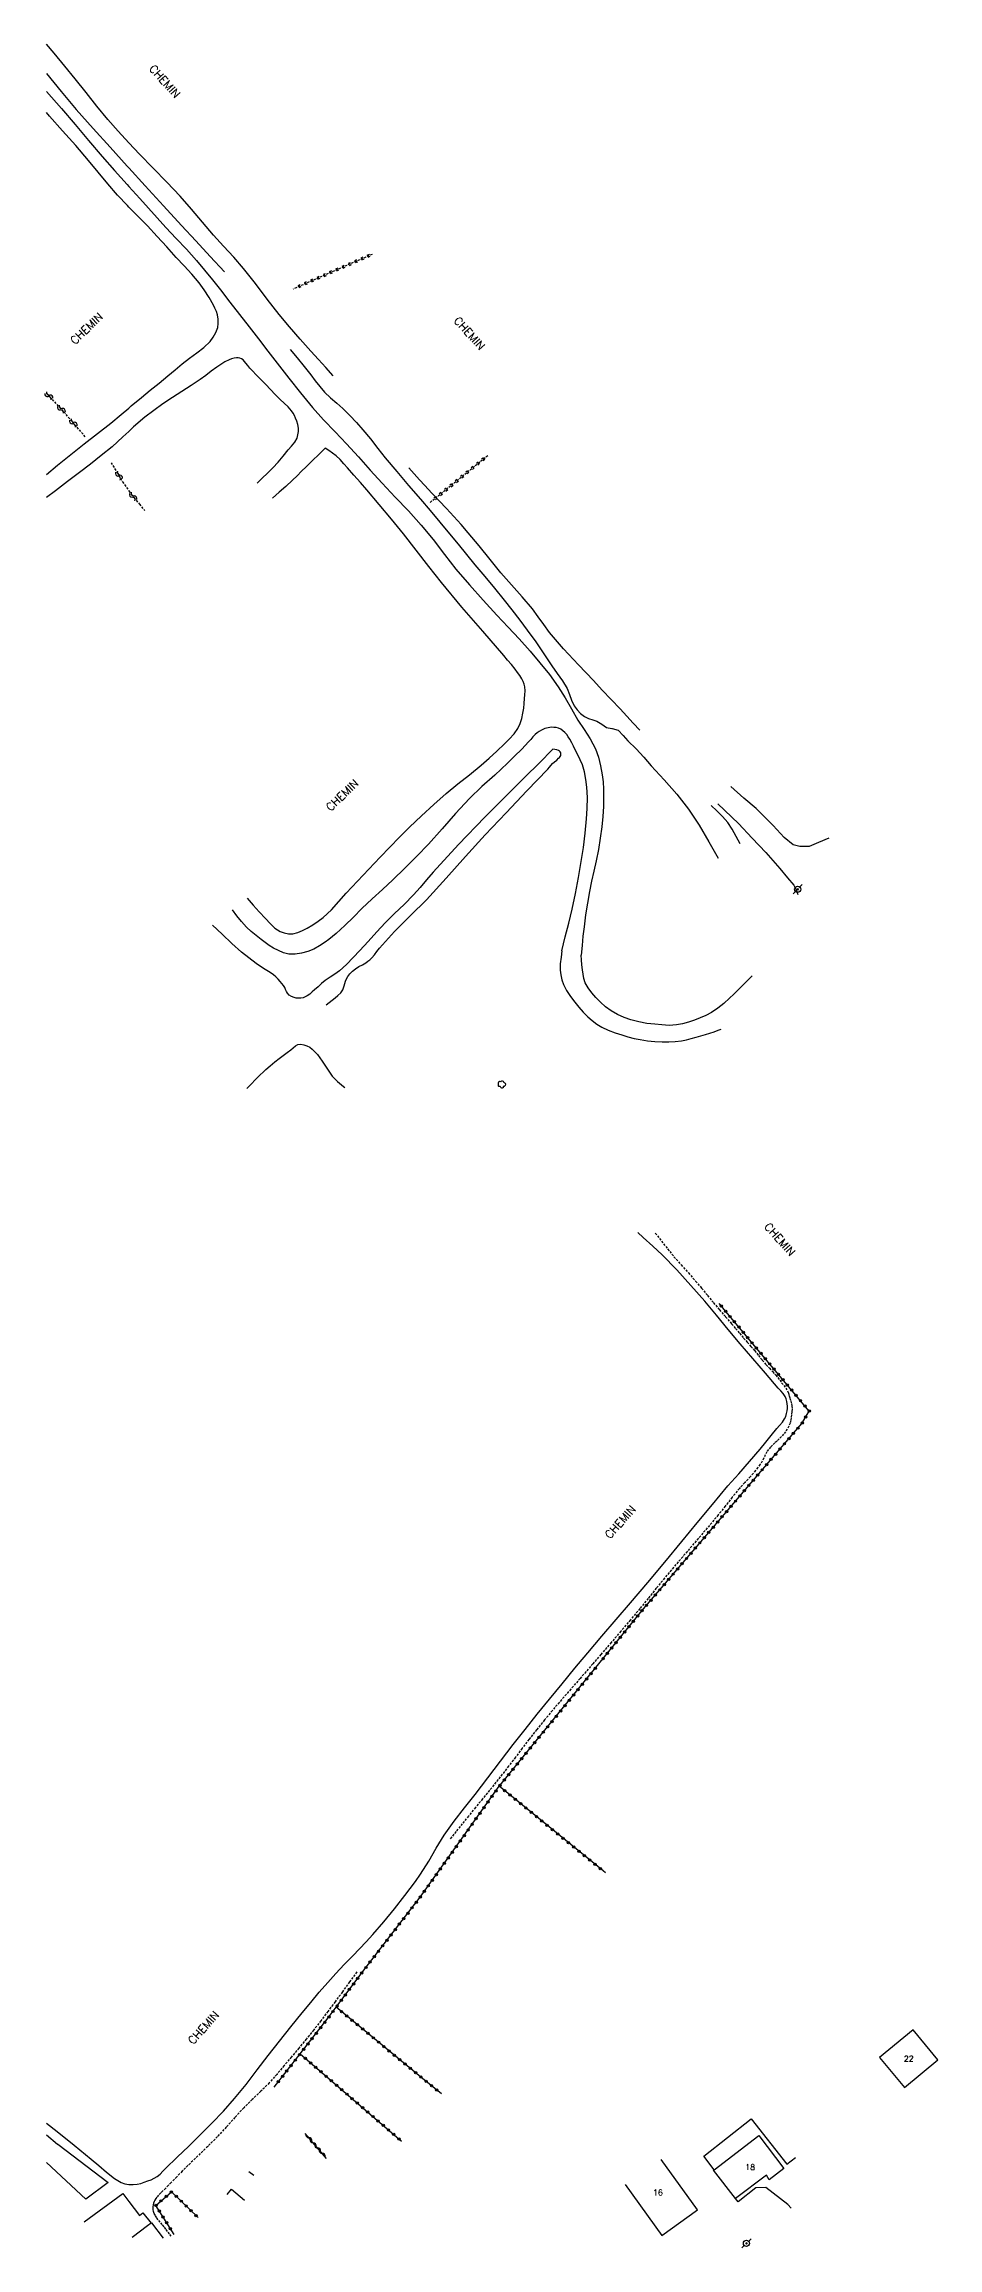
# Model space of a CAD drawing. Header units: millimetres. Extents: x 122999 to 123962, y 124009 to 125000.
# Drawn here: x 122999.4 to 123195.1, y 124047.3 to 124529.3 of the extents above; entities that cross this region are included whole.
import ezdxf
from ezdxf.enums import TextEntityAlignment as Align

# ---------------------------------------------------------------- set-up
doc = ezdxf.new("R2010")
doc.units = ezdxf.units.MM
doc.linetypes.add('DASHED', pattern=[0.75, 0.5, -0.25])
doc.layers.get('0').update_dxf_attribs({"linetype": 'CONTINUOUS'})
for name, color, linetype in [('W0017', 7, 'CONTINUOUS'), ('W0070', 7, 'DASHED'), ('W0071', 7, 'CONTINUOUS'), ('W0101', 7, 'CONTINUOUS'), ('W0104', 1, 'CONTINUOUS'), ('W0220', 5, 'DASHED'), ('W0300', 7, 'CONTINUOUS'), ('W0310', 3, 'CONTINUOUS'), ('W0323', 7, 'CONTINUOUS'), ('W0330', 7, 'CONTINUOUS'), ('W0473', 7, 'CONTINUOUS'), ('W0501', 5, 'DASHED'), ('W0510', 5, 'CONTINUOUS'), ('W0989', 7, 'CONTINUOUS'), ('W0991', 7, 'CONTINUOUS')]:
    doc.layers.add(name, color=color, linetype=linetype)
doc.styles.get("Standard").update_dxf_attribs({"font": 'romans.shx', "width": 0.85})

# ---------------------------------------------------------------- blocks, each defined once
blk = doc.blocks.new('T473')
for p, q in [((-0.166667, 0.166667), (0.166667, -0.166667)), ((-0.166667, -0.166667), (0.166667, 0.166667)), ((0.500001, 0.500001), (1.000002, 1.000002)), ((-1.000002, -1.000002), (-0.500001, -0.500001))]:
    blk.add_line(p, q)
blk.add_ellipse((0, 0), major_axis=(0.471405, 0.471405), ratio=1, start_param=5.4977871438, end_param=11.780972451)
blk = doc.blocks.new('T300')
for p, q in [((-0.8, 0.51), (-0.86, 0.34)), ((-0.86, 0.34), (-0.86, 0.17)), ((-0.86, 0.17), (-0.74, 0.06)), ((-0.69, 0.63), (-0.8, 0.51)), ((-0.8, -0.06), (-0.74, 0.06)), ((-0.74, 0.06), (-0.69, 0.11)), ((-0.57, 0.69), (-0.69, 0.63)), ((-0.46, 0.69), (-0.57, 0.69)), ((-0.29, 0.63), (-0.46, 0.69)), ((-0.29, 0.63), (-0.17, 0.74)), ((-0.23, 0.57), (-0.29, 0.63)), ((-0.17, 0.74), (-0.06, 0.8)), ((-0.06, 0.8), (0.06, 0.8)), ((0.06, 0.8), (0.23, 0.74)), ((0.23, 0.74), (0.34, 0.63)), ((0.34, 0.63), (0.4, 0.51)), ((0.46, 0.46), (0.34, 0.46)), ((0.4, 0.51), (0.4, 0.46)), ((0.57, 0.4), (0.46, 0.46)), ((0.57, 0.4), (0.69, 0.29)), ((0.69, 0.29), (0.74, 0.17)), ((0.74, 0.06), (0.69, -0.17)), ((0.74, 0.17), (0.74, 0.06)), ((-0.8, -0.17), (-0.8, -0.06)), ((-0.8, -0.23), (-0.8, -0.17)), ((-0.74, -0.34), (-0.8, -0.23)), ((-0.69, -0.4), (-0.74, -0.34)), ((-0.51, -0.46), (-0.69, -0.4)), ((-0.4, -0.46), (-0.51, -0.46)), ((-0.4, -0.46), (-0.34, -0.46)), ((-0.34, -0.46), (-0.34, -0.4)), ((-0.34, -0.51), (-0.34, -0.46)), ((-0.29, -0.63), (-0.34, -0.51)), ((-0.17, -0.74), (-0.29, -0.63)), ((-0.06, -0.8), (-0.17, -0.74)), ((0.06, -0.8), (-0.06, -0.8)), ((0.17, -0.74), (0.06, -0.8)), ((0.23, -0.69), (0.17, -0.74)), ((0.29, -0.46), (0.23, -0.46)), ((0.29, -0.63), (0.23, -0.69)), ((0.46, -0.4), (0.29, -0.46)), ((0.34, -0.51), (0.29, -0.63)), ((0.34, -0.51), (0.34, -0.46)), ((0.57, -0.34), (0.46, -0.4)), ((0.63, -0.29), (0.57, -0.34)), ((0.69, -0.17), (0.63, -0.29))]:
    blk.add_line(p, q)
blk = doc.blocks.new('t323o')
at = {"color": 0, "linetype": 'Continuous'}
for radius in [0.25, 0.15]:
    blk.add_circle((0, 0), radius, dxfattribs=at)
blk = doc.blocks.new('t310o')
at = {"color": 0, "linetype": 'Continuous'}
for centre, start, end in [((-0.5, 0.38), 216.8699, 323.1304), ((0.5, -0.37), 36.8699, 143.1303)]:
    blk.add_arc(centre, 0.625, start, end, dxfattribs=at)
blk = doc.blocks.new('t220o')
at = {"color": 0, "linetype": 'Continuous'}
for p, q in [((-0.25, 0.25), (0.25, 0.25)), ((-0.25, -0.25), (0.25, -0.25))]:
    blk.add_line(p, q, dxfattribs=at)
blk = doc.blocks.new('t500o')
at = {"color": 0, "linetype": 'Continuous'}
for centre, start, end in [((-0.5, 0.625), 216.8699, 323.1301), ((0.5, -0.125), 36.8699, 143.1301), ((0.5, -0.625), 36.8699, 143.1301), ((-0.5, 0.125), 216.8699, 323.1301)]:
    blk.add_arc(centre, 0.625, start, end, dxfattribs=at)

msp = doc.modelspace()

# ---------------------------------------------------------------- linework, layer by layer
at = {"layer": 'W0017'}
for points in [[(123146.06, 124064.37), (123143.84, 124067.34), (123154.21, 124075.54), (123161.97, 124065.61), (123163.87, 124067.07), (123163.87, 124067.07)], [(123162.97, 124055.99), (123162.24, 124056.77), (123157.41, 124060.52), (123155.21, 124060.39), (123151.33, 124057.38), (123150.74, 124058.07)]]:
    msp.add_lwpolyline(points, dxfattribs=at)
at = {"layer": 'W0070'}
for points in [[(123133.21, 124269.22), (123134.56, 124267.49), (123135.9, 124265.77), (123137.28, 124264.07), (123138.85, 124262.28), (123140.46, 124260.52), (123142.04, 124258.74), (123143.35, 124257.17), (123144.64, 124255.58), (123145.94, 124254), (123147.25, 124252.46), (123148.58, 124250.93), (123149.9, 124249.4), (123150.78, 124248.36), (123151.66, 124247.31), (123152.54, 124246.27), (123153.34, 124245.36), (123154.15, 124244.45), (123154.95, 124243.53), (123155.79, 124242.49), (123156.63, 124241.45), (123157.48, 124240.42), (123158.18, 124239.67), (123158.89, 124238.92), (123159.57, 124238.16), (123160.01, 124237.62), (123160.43, 124237.07), (123160.85, 124236.51), (123161.31, 124235.93), (123161.77, 124235.34), (123162.15, 124234.71), (123162.35, 124234.2), (123162.51, 124233.67), (123162.66, 124233.14), (123162.84, 124232.55), (123163, 124231.96), (123163.11, 124231.36), (123163.13, 124230.73), (123163.09, 124230.1), (123163.02, 124229.47), (123162.95, 124228.85), (123162.86, 124228.24), (123162.71, 124227.65), (123162.44, 124227), (123162.08, 124226.38), (123161.69, 124225.79), (123161.27, 124225.23), (123160.81, 124224.71), (123160.33, 124224.2), (123159.85, 124223.75), (123159.34, 124223.33), (123158.86, 124222.88), (123158.43, 124222.41), (123158.01, 124221.92), (123157.64, 124221.41), (123157.28, 124220.74), (123156.96, 124220.04), (123156.62, 124219.36), (123156.16, 124218.66), (123155.66, 124217.98), (123155.15, 124217.31), (123154.01, 124215.96), (123152.8, 124214.67), (123151.61, 124213.36), (123150.05, 124211.46), (123148.53, 124209.52), (123146.99, 124207.59), (123145.08, 124205.3), (123143.14, 124203.04), (123141.2, 124200.77), (123139.2, 124198.44), (123137.21, 124196.12), (123135.23, 124193.78), (123133.43, 124191.56), (123131.64, 124189.32), (123129.84, 124187.1), (123127.76, 124184.62), (123125.67, 124182.16), (123123.56, 124179.7), (123121.3, 124177.07), (123119.51, 124175)], [(123119.51, 124175), (123119.03, 124174.45), (123116.76, 124171.83), (123114.73, 124169.5), (123112.7, 124167.18), (123110.7, 124164.83), (123108.97, 124162.74), (123107.26, 124160.64), (123105.58, 124158.52), (123104.08, 124156.57), (123102.6, 124154.6), (123101.11, 124152.64), (123099.73, 124150.87), (123098.34, 124149.11), (123096.94, 124147.36), (123095.41, 124145.48), (123093.86, 124143.61), (123092.32, 124141.74), (123090.96, 124140.04), (123089.6, 124138.34), (123088.24, 124136.64)], [(123067.91, 124107.64), (123066.32, 124105.46), (123064.73, 124103.27), (123063.13, 124101.1), (123061.59, 124099.04), (123060.03, 124096.98), (123058.45, 124094.95), (123056.84, 124092.97), (123055.21, 124091), (123053.57, 124089.05), (123051.98, 124087.14), (123050.38, 124085.24), (123048.73, 124083.39), (123046.9, 124081.54), (123045.01, 124079.75), (123043.15, 124077.93), (123041.22, 124075.84), (123039.32, 124073.71), (123037.39, 124071.62), (123035.26, 124069.49), (123033.09, 124067.4), (123030.93, 124065.29), (123029.7, 124064.06), (123028.48, 124062.83), (123027.26, 124061.59), (123026.66, 124060.98), (123026.06, 124060.37), (123025.46, 124059.76), (123024.99, 124059.31), (123024.51, 124058.85), (123024.09, 124058.36), (123023.87, 124058.06), (123023.67, 124057.74), (123023.51, 124057.41), (123023.39, 124057.05), (123023.32, 124056.67), (123023.28, 124056.29), (123023.27, 124055.97), (123023.28, 124055.64), (123023.32, 124055.32), (123023.5, 124054.79), (123023.77, 124054.28), (123024.08, 124053.8), (123024.46, 124053.28), (123024.89, 124052.79), (123025.31, 124052.3), (123025.72, 124051.79), (123026.12, 124051.28), (123026.51, 124050.76), (123026.89, 124050.25), (123027.23, 124049.8)]]:
    msp.add_lwpolyline(points, dxfattribs=at)
at = {"layer": 'W0071'}
for points in [[(123000, 124518.91), (123003.29, 124515.16), (123006.24, 124511.67), (123009.18, 124508.16), (123012.15, 124504.68), (123014.87, 124501.59), (123017.62, 124498.53), (123018, 124498.11)], [(123018, 124493.62), (123017.68, 124493.94), (123015.53, 124496.21), (123013.38, 124498.72), (123011.3, 124501.28), (123009.2, 124503.83), (123006.37, 124507.08), (123003.5, 124510.3), (123000.65, 124513.53), (123000, 124514.29)], [(123018, 124498.11), (123020.38, 124495.48), (123022.29, 124493.37), (123024.2, 124491.26), (123026.12, 124489.16), (123028.36, 124486.77), (123030.61, 124484.39), (123032.8, 124481.96), (123034.57, 124479.84), (123036.3, 124477.69), (123038.02, 124475.53), (123040.13, 124472.85), (123042.21, 124470.16), (123044.3, 124467.46), (123046.36, 124464.8), (123048.41, 124462.14), (123050.48, 124459.49), (123053, 124456.23), (123055.54, 124452.97), (123058.17, 124449.8), (123060.62, 124447.11), (123063.14, 124444.48), (123065.65, 124441.83), (123068.25, 124438.97), (123070.83, 124436.09), (123073.43, 124433.22), (123076.3, 124430.18), (123079.2, 124427.15), (123082, 124424.05), (123084.57, 124420.88), (123087.05, 124417.63), (123089.59, 124414.43), (123092.52, 124411.02), (123095.53, 124407.67), (123098.56, 124404.34), (123100.99, 124401.74), (123103.43, 124399.16), (123105.8, 124396.51), (123107.94, 124393.97), (123110.02, 124391.38), (123111.97, 124388.7), (123113.46, 124386.32), (123114.86, 124383.87), (123116.27, 124381.43), (123117.62, 124379.36), (123118.98, 124377.29), (123120.1, 124375.12), (123120.75, 124373.29), (123121.24, 124371.39), (123121.6, 124369.47), (123121.77, 124367.9), (123121.85, 124366.32), (123121.88, 124364.73), (123121.85, 124362.51), (123121.72, 124360.3), (123121.51, 124358.09), (123121.18, 124355.6), (123120.75, 124353.12), (123120.28, 124350.65), (123119.79, 124348.41), (123119.27, 124346.18), (123118.79, 124343.94), (123118.34, 124341.38), (123117.96, 124338.81), (123117.62, 124336.24), (123117.38, 124334.17), (123117.17, 124332.1), (123116.96, 124330.03)], [(123018, 124449.66), (123018.54, 124450.12), (123020.78, 124452), (123022.69, 124453.56), (123024.61, 124455.12), (123026.53, 124456.68), (123028.11, 124457.99), (123029.7, 124459.3), (123031.28, 124460.61), (123032.85, 124461.76), (123034.42, 124462.91), (123035.76, 124464.25), (123036.46, 124465.19), (123037.07, 124466.2), (123037.47, 124467.26), (123037.58, 124468.18), (123037.55, 124469.13), (123037.4, 124470.06), (123037.16, 124470.78), (123036.84, 124471.49), (123036.5, 124472.18), (123035.58, 124473.87), (123034.51, 124475.49), (123033.38, 124477.05), (123031.8, 124478.96), (123030.1, 124480.78), (123028.39, 124482.6), (123026.3, 124484.91), (123024.21, 124487.2), (123022.09, 124489.48), (123019.9, 124491.72), (123018, 124493.62)], [(123046.05, 124433.27), (123047.21, 124434.36), (123048.37, 124435.45), (123049.49, 124436.57), (123050.66, 124437.85), (123051.78, 124439.17), (123052.87, 124440.52), (123053.59, 124441.34), (123054.3, 124442.17), (123054.81, 124443.08), (123055, 124443.8), (123055.09, 124444.55), (123055.09, 124445.3), (123054.97, 124446.04), (123054.75, 124446.77), (123054.47, 124447.48), (123054.22, 124448.01), (123053.94, 124448.53), (123053.63, 124449.03), (123052.86, 124449.93), (123051.97, 124450.73), (123051.09, 124451.54), (123050.04, 124452.62), (123048.99, 124453.72), (123047.95, 124454.81), (123046.94, 124455.83), (123045.94, 124456.84), (123044.96, 124457.88), (123044.5, 124458.42), (123044.05, 124458.97), (123043.58, 124459.5), (123043.29, 124459.84), (123043, 124460.18), (123042.66, 124460.44), (123042.31, 124460.58), (123041.94, 124460.65), (123041.56, 124460.68), (123041.02, 124460.61), (123040.48, 124460.43), (123039.96, 124460.22), (123039.01, 124459.77), (123038.11, 124459.21), (123037.23, 124458.63), (123036.01, 124457.75), (123034.84, 124456.81), (123033.64, 124455.9), (123031.62, 124454.56), (123029.56, 124453.29), (123027.52, 124451.98), (123025.47, 124450.58), (123023.44, 124449.15), (123021.47, 124447.65), (123019.05, 124445.55), (123018, 124444.56)], [(123000, 124435.15), (123002.39, 124437.16), (123005.28, 124439.54), (123008.2, 124441.82), (123011.15, 124444.07), (123014.06, 124446.36), (123016.31, 124448.23), (123018, 124449.66)], [(123018, 124444.56), (123016.71, 124443.34), (123014.32, 124441.19), (123011.97, 124439.28), (123009.58, 124437.41), (123007.18, 124435.56), (123004.58, 124433.57), (123001.97, 124431.59), (123000, 124430.1)], [(123043.91, 124342.48), (123045.23, 124340.98), (123046.55, 124339.49), (123047.93, 124338.05), (123048.93, 124336.97), (123049.96, 124335.93), (123051.13, 124335.17), (123052.01, 124334.88), (123052.95, 124334.71), (123053.88, 124334.69), (123054.96, 124334.93), (123056.02, 124335.4), (123057.05, 124335.93), (123058.27, 124336.62), (123059.44, 124337.42), (123060.56, 124338.27), (123062.32, 124339.92), (123063.94, 124341.76), (123065.55, 124343.59), (123068.02, 124346.21), (123070.5, 124348.83), (123072.99, 124351.43), (123075.11, 124353.64), (123077.24, 124355.83), (123079.4, 124357.99), (123082.04, 124360.51), (123084.72, 124362.98), (123087.46, 124365.39), (123089.99, 124367.46), (123092.56, 124369.48), (123095.08, 124371.56), (123096.82, 124373.07), (123098.54, 124374.6), (123100.18, 124376.21), (123101.25, 124377.28), (123102.29, 124378.38), (123103.14, 124379.59), (123103.62, 124380.66), (123103.98, 124381.8), (123104.25, 124382.96), (123104.41, 124384), (123104.5, 124385.05), (123104.56, 124386.11), (123104.64, 124386.98), (123104.7, 124387.85), (123104.64, 124388.7), (123104.49, 124389.29), (123104.28, 124389.88), (123104.03, 124390.44), (123103.58, 124391.17), (123103.05, 124391.85), (123102.51, 124392.53), (123101.71, 124393.55), (123100.89, 124394.56), (123100.07, 124395.57), (123095.48, 124400.85), (123090.9, 124406.12), (123086.41, 124411.48), (123083.62, 124415.01), (123080.87, 124418.58), (123078.08, 124422.12), (123075.45, 124425.37), (123072.79, 124428.59), (123070.08, 124431.77), (123068.68, 124433.38), (123067.26, 124434.98), (123065.83, 124436.57), (123065.03, 124437.49), (123064.24, 124438.4), (123063.37, 124439.24), (123062.6, 124439.82), (123061.8, 124440.35), (123060.99, 124440.88), (123059.58, 124439.53), (123058.18, 124438.19), (123056.78, 124436.83), (123055.8, 124435.84), (123054.82, 124434.84), (123053.83, 124433.86), (123052.39, 124432.54), (123050.93, 124431.25), (123049.46, 124429.96)], [(123112.74, 124330.96), (123113.51, 124333.99), (123114.28, 124337.02), (123115, 124340.06), (123115.73, 124343.53), (123116.4, 124347.01), (123116.99, 124350.5), (123117.46, 124353.59), (123117.88, 124356.68), (123118.15, 124359.79), (123118.28, 124362.12), (123118.34, 124364.46), (123118.21, 124366.78), (123118.01, 124368.43), (123117.72, 124370.07), (123117.27, 124371.66), (123116.8, 124372.76), (123116.25, 124373.82), (123115.69, 124374.89), (123115.31, 124375.69), (123114.92, 124376.48), (123114.49, 124377.25), (123114.17, 124377.76), (123113.83, 124378.26), (123113.44, 124378.7), (123113, 124379.07), (123112.52, 124379.4), (123112.01, 124379.64), (123111.53, 124379.77), (123111.02, 124379.83), (123110.51, 124379.84), (123109.75, 124379.75), (123109, 124379.55), (123108.29, 124379.24), (123107.82, 124378.95), (123107.37, 124378.61), (123106.95, 124378.24), (123106.44, 124377.73), (123105.96, 124377.18), (123105.48, 124376.64), (123103.97, 124375.07), (123102.42, 124373.53), (123100.86, 124372), (123098.09, 124369.41), (123095.27, 124366.87), (123092.53, 124364.26), (123089.5, 124360.99), (123086.58, 124357.62), (123083.59, 124354.31), (123081.02, 124351.66), (123078.42, 124349.05), (123075.77, 124346.48), (123073.52, 124344.38), (123071.24, 124342.3), (123068.98, 124340.2), (123067.13, 124338.35), (123065.3, 124336.48), (123063.37, 124334.72), (123062.59, 124334.08), (123061.79, 124333.45), (123060.97, 124332.86), (123059.75, 124332.07), (123058.48, 124331.35), (123057.16, 124330.8), (123055.81, 124330.42), (123054.4, 124330.2), (123053.03, 124330.23), (123051.87, 124330.52), (123050.74, 124331), (123049.65, 124331.56), (123048.72, 124332.13), (123047.83, 124332.78), (123046.95, 124333.45), (123045.84, 124334.31), (123044.76, 124335.21), (123043.74, 124336.16), (123042.66, 124337.36), (123041.66, 124338.63), (123040.66, 124339.9)], [(123171.17, 124355.62), (123168.93, 124354.65), (123166.85, 124353.75), (123164.84, 124353.78), (123163.39, 124354.11), (123161.42, 124355.71), (123158.98, 124358.4), (123155.26, 124362.12), (123152.57, 124364.35), (123149.74, 124366.93)], [(123146.92, 124363.1), (123151.42, 124358.79), (123154.42, 124355.63), (123157.43, 124352.43), (123160.46, 124348.94), (123162.14, 124346.92), (123163.51, 124345.33), (123164, 124344.41), (123164.38, 124343.26)], [(123112.74, 124330.96), (123112.58, 124329.55), (123112.42, 124328.14), (123112.42, 124326.74), (123112.56, 124325.68), (123112.78, 124324.63), (123113.1, 124323.62), (123113.79, 124322.25), (123114.68, 124320.97), (123115.63, 124319.73), (123116.5, 124318.6), (123117.43, 124317.51), (123118.43, 124316.5), (123119.4, 124315.69), (123120.44, 124314.94), (123121.52, 124314.28), (123122.92, 124313.6), (123124.4, 124313.04), (123125.89, 124312.55), (123127.22, 124312.15), (123128.57, 124311.81), (123129.93, 124311.53), (123131.52, 124311.29), (123133.13, 124311.13), (123134.74, 124311.06), (123136.14, 124311.05), (123137.54, 124311.1), (123138.93, 124311.25), (123140.01, 124311.47), (123141.08, 124311.76), (123142.14, 124312.06), (123143.15, 124312.34), (123144.17, 124312.63), (123145.17, 124312.94), (123146.07, 124313.26), (123146.96, 124313.6), (123147.59, 124313.84)], [(123154.43, 124325.48), (123154.43, 124325.48), (123154.43, 124325.48), (123150.37, 124321.47), (123150.37, 124321.47), (123149.44, 124320.58), (123148.19, 124319.46), (123146.88, 124318.4), (123145.49, 124317.47), (123144.29, 124316.83), (123143.04, 124316.28), (123141.76, 124315.8), (123140.47, 124315.36), (123139.16, 124314.99), (123137.84, 124314.74), (123136.26, 124314.66), (123134.67, 124314.74), (123133.08, 124314.9), (123131.32, 124315.1), (123129.57, 124315.4), (123127.86, 124315.84), (123126.37, 124316.38), (123124.92, 124317.03), (123123.55, 124317.82), (123122.34, 124318.7), (123121.2, 124319.7), (123120.16, 124320.78), (123119.29, 124321.78), (123118.49, 124322.84), (123117.87, 124323.98), (123117.58, 124324.9), (123117.4, 124325.86), (123117.25, 124326.83), (123117.12, 124327.89), (123117.04, 124328.96), (123116.96, 124330.03)]]:
    msp.add_lwpolyline(points, dxfattribs=at)
at = {"layer": 'W0101'}
for points in [[(123187.73, 124082.35), (123195.07, 124088.39), (123189.62, 124095), (123182.29, 124088.96), (123187.73, 124082.35)], [(123155.86, 124071.85), (123161.36, 124064.64), (123158.12, 124062.17), (123157.53, 124063.16), (123150.74, 124058.07), (123145.98, 124064.31), (123146.06, 124064.37)]]:
    msp.add_lwpolyline(points, close=True, dxfattribs=at)
for points in [[(123134.67, 124049.99), (123142.43, 124055.6), (123134.48, 124066.6)], [(123008.22, 124053.02), (123016.65, 124059.19), (123018, 124057.43)], [(123126.6, 124061.17), (123134.67, 124049.99)], [(123018, 124057.43), (123020.32, 124054.4), (123021.08, 124054.98), (123022.85, 124052.66), (123022.1, 124052.11), (123018.69, 124049.55)]]:
    msp.add_lwpolyline(points, dxfattribs=at)
at = {"layer": 'W0104'}
for points in [[(123000, 124071.99), (123002.42, 124070), (123002.44, 124069.97), (123013.47, 124061.56), (123008.56, 124057.95), (123000, 124065.93)], [(123039.55, 124058.95), (123040.45, 124060.1), (123043.33, 124057.75)], [(123022.85, 124052.66), (123022.98, 124052.76), (123025.49, 124049.43)]]:
    msp.add_lwpolyline(points, dxfattribs=at)
at = {"layer": 'W0220'}
for points in [[(123071.22, 124483.28), (123053.95, 124475.7)], [(123083.95, 124429.02), (123096.71, 124439.45)]]:
    msp.add_lwpolyline(points, dxfattribs=at)
at = {"layer": 'W0310'}
msp.add_lwpolyline([(123061.27, 124066.84), (123056.61, 124072.28)], dxfattribs=at)
at = {"layer": 'W0323'}
for points in [[(123120.85, 124175), (123130.62, 124187.02), (123142.35, 124200.76), (123158.41, 124219.57), (123165.28, 124227.57), (123166.91, 124230.29), (123147.16, 124253.86), (123147.16, 124253.86)], [(123049.79, 124082.43), (123055.49, 124089.71), (123061.65, 124097.58), (123063.38, 124099.91), (123069.2, 124107.73), (123081.78, 124123.99), (123099.07, 124148.24), (123099.17, 124148.38), (123113.5, 124165.95), (123120.85, 124175)], [(123122.31, 124129.29), (123121.77, 124129.74), (123099.07, 124148.24)], [(123086.42, 124080.98), (123082.28, 124084.33), (123063.38, 124099.91)], [(123055.49, 124089.71), (123077.7, 124070.61)], [(123044.27, 124064.02), (123045.32, 124063.18)], [(123027.88, 124050.25), (123023.9, 124056.59), (123027.35, 124059.57), (123033.15, 124053.91)]]:
    msp.add_lwpolyline(points, dxfattribs=at)
at = {"layer": 'W0330'}
for points in [[(123116.38, 124175), (123118.41, 124177.43), (123121.52, 124181.07), (123124.65, 124184.7), (123127.77, 124188.33), (123131.54, 124192.8), (123135.3, 124197.28), (123139.04, 124201.77), (123142.38, 124205.83), (123145.71, 124209.9), (123149.09, 124213.92), (123151.46, 124216.6), (123153.86, 124219.27), (123156.19, 124221.98), (123157.4, 124223.48), (123158.59, 124224.99), (123159.78, 124226.5), (123160.39, 124227.17), (123161.01, 124227.84), (123161.5, 124228.58), (123161.75, 124229.15), (123161.93, 124229.76), (123162.06, 124230.37), (123162.12, 124230.86), (123162.13, 124231.37), (123162.1, 124231.86), (123161.99, 124232.41), (123161.82, 124232.96), (123161.6, 124233.48), (123161.18, 124234.14), (123160.65, 124234.74), (123160.13, 124235.34), (123157.34, 124238.56), (123154.54, 124241.79), (123151.77, 124245.03), (123149.19, 124248.14), (123146.63, 124251.26), (123144.02, 124254.34), (123141, 124257.79), (123137.92, 124261.19), (123134.72, 124264.47), (123132.67, 124266.4), (123130.58, 124268.28), (123129.41, 124269.34)], [(123018, 124061.16), (123018.01, 124061.16), (123018.92, 124061.15), (123019.82, 124061.23), (123020.61, 124061.39), (123021.38, 124061.64), (123022.14, 124061.92), (123022.86, 124062.2), (123023.56, 124062.51), (123024.22, 124062.89), (123024.87, 124063.43), (123025.45, 124064.06), (123026.04, 124064.68), (123028.58, 124067.1), (123031.12, 124069.53), (123033.63, 124071.99), (123036.19, 124074.59), (123038.71, 124077.22), (123041.15, 124079.93), (123043.66, 124083.02), (123046.06, 124086.2), (123048.48, 124089.37), (123050.95, 124092.5), (123053.44, 124095.62), (123055.96, 124098.72), (123057.79, 124100.95), (123059.63, 124103.18), (123061.52, 124105.36), (123063.32, 124107.32), (123065.15, 124109.24), (123066.99, 124111.16), (123068.47, 124112.71), (123069.95, 124114.25), (123071.4, 124115.82), (123073.81, 124118.61), (123076.14, 124121.47), (123078.41, 124124.38), (123079.58, 124125.91), (123080.74, 124127.45), (123081.86, 124129.02), (123083.63, 124131.84), (123085.28, 124134.74), (123087.03, 124137.57), (123089.2, 124140.58), (123091.49, 124143.52), (123093.78, 124146.45), (123096.54, 124150.1), (123099.3, 124153.75), (123102.09, 124157.37), (123104.72, 124160.69), (123107.38, 124163.98), (123110.05, 124167.27), (123112.82, 124170.67), (123115.6, 124174.06), (123116.38, 124175)], [(123000, 124074.55), (123002.28, 124072.73), (123006.03, 124069.72), (123009.75, 124066.68), (123011.45, 124065.27), (123013.14, 124063.86), (123014.83, 124062.44), (123015.59, 124062.02), (123016.34, 124061.6), (123017.13, 124061.3), (123018, 124061.16)]]:
    msp.add_lwpolyline(points, dxfattribs=at)
at = {"layer": 'W0501'}
for points in [[(123008.47, 124443.37), (123006.06, 124446.17), (123003.64, 124448.98), (123001.14, 124451.7), (123000, 124452.84)], [(123014.1, 124437.71), (123015.37, 124435.63), (123016.64, 124433.55), (123018, 124431.53)], [(123018, 124431.53), (123019.12, 124430.07), (123020.3, 124428.65), (123021.47, 124427.23)]]:
    msp.add_lwpolyline(points, dxfattribs=at)
at = {"layer": 'W0510'}
for points in [[(123018, 124507.68), (123015.69, 124510.2), (123013.43, 124512.76), (123011.01, 124515.7), (123008.65, 124518.69), (123006.28, 124521.67), (123003.98, 124524.47), (123001.66, 124527.27), (123000, 124529.27)], [(123000, 124522.81), (123003.21, 124518.89), (123006.5, 124514.99), (123010.16, 124510.82), (123013.89, 124506.7), (123017.63, 124502.59), (123018, 124502.18)], [(123062.74, 124456.74), (123061.11, 124458.52), (123059.47, 124460.31), (123057.85, 124462.1), (123055.49, 124464.74), (123053.15, 124467.41), (123050.86, 124470.12), (123048.26, 124473.47), (123045.74, 124476.88), (123043.12, 124480.21), (123040.95, 124482.66), (123038.72, 124485.05), (123036.52, 124487.47), (123034.1, 124490.31), (123031.71, 124493.19), (123029.26, 124496.01), (123026.32, 124499.1), (123023.31, 124502.13), (123020.34, 124505.19), (123018, 124507.68)], [(123018, 124502.18), (123021.59, 124498.25), (123025.56, 124493.92), (123029.54, 124489.6), (123032.67, 124486.21), (123035.81, 124482.82), (123038.94, 124479.43)], [(123053.33, 124462.48), (123054.83, 124460.63), (123056.34, 124458.77), (123057.83, 124456.91), (123058.8, 124455.64), (123059.78, 124454.36), (123060.81, 124453.14), (123062.11, 124451.9), (123063.48, 124450.74), (123064.83, 124449.55), (123066.33, 124448.05), (123067.79, 124446.5), (123069.21, 124444.92), (123070.87, 124442.91), (123072.46, 124440.85), (123074.07, 124438.8), (123076.62, 124435.76), (123079.21, 124432.76), (123081.79, 124429.75), (123083.93, 124427.24), (123086.07, 124424.72), (123088.19, 124422.19), (123090.05, 124419.93), (123091.9, 124417.66), (123093.75, 124415.39), (123095.88, 124412.82), (123098.02, 124410.26), (123100.13, 124407.67), (123101.84, 124405.5), (123103.54, 124403.31), (123105.19, 124401.1), (123107.03, 124398.51), (123108.81, 124395.89), (123110.59, 124393.26), (123111.76, 124391.64), (123112.92, 124390.01), (123113.94, 124388.31), (123114.44, 124387.05), (123114.87, 124385.75), (123115.46, 124384.56), (123116.12, 124383.67), (123116.87, 124382.85), (123117.73, 124382.18), (123118.58, 124381.78), (123119.51, 124381.49), (123120.43, 124381.17), (123121.51, 124380.5), (123122.56, 124379.78), (123123.69, 124379.55), (123123.73, 124379.56), (123123.76, 124379.56), (123123.8, 124379.57), (123125.08, 124379.19), (123126.17, 124378.05), (123127.22, 124376.88), (123129.01, 124375.14), (123130.68, 124373.28), (123132.34, 124371.4), (123135.16, 124368.32), (123137.92, 124365.19), (123140.5, 124361.93), (123142.79, 124358.44), (123144.9, 124354.82), (123147, 124351.2)], [(123129.86, 124379.21), (123128.4, 124380.76), (123126.95, 124382.3), (123125.49, 124383.85), (123123.54, 124385.92), (123121.6, 124387.99), (123119.66, 124390.07), (123116.39, 124393.52), (123113.14, 124396.98), (123110.07, 124400.6), (123108.81, 124402.3), (123107.59, 124404.02), (123106.33, 124405.72), (123104.08, 124408.4), (123101.74, 124411.01), (123099.42, 124413.64), (123097.04, 124416.55), (123094.69, 124419.5), (123092.28, 124422.39), (123090.7, 124424.18), (123089.1, 124425.96), (123087.49, 124427.72), (123085.92, 124429.38), (123084.34, 124431.04), (123082.77, 124432.7), (123081.6, 124433.98), (123080.43, 124435.28), (123079.27, 124436.57)], [(123061.2, 124319.18), (123061.85, 124319.67), (123062.5, 124320.17), (123063.13, 124320.69), (123063.76, 124321.22), (123064.37, 124321.77), (123064.84, 124322.41), (123065, 124322.86), (123065.12, 124323.33), (123065.25, 124323.8), (123065.44, 124324.32), (123065.65, 124324.84), (123065.91, 124325.32), (123066.39, 124325.95), (123066.96, 124326.52), (123067.58, 124327.04), (123068.31, 124327.51), (123069.1, 124327.91), (123069.85, 124328.35), (123070.31, 124328.68), (123070.75, 124329.02), (123071.17, 124329.39), (123071.76, 124330.07), (123072.29, 124330.82), (123072.82, 124331.56), (123076.1, 124335.22), (123079.64, 124338.66), (123083.14, 124342.14), (123087.45, 124346.84), (123091.7, 124351.6), (123095.99, 124356.32), (123100.54, 124361.14), (123105.12, 124365.92), (123109.71, 124370.7), (123110.04, 124371.11), (123110.38, 124371.52), (123110.73, 124371.91), (123111.17, 124372.3), (123111.64, 124372.66), (123112.06, 124373.07), (123112.24, 124373.27), (123112.42, 124373.47), (123112.53, 124373.7), (123112.57, 124373.9), (123112.57, 124374.1), (123112.53, 124374.29), (123112.41, 124374.48), (123112.22, 124374.64), (123112.02, 124374.77), (123111.64, 124374.91), (123111.21, 124374.97), (123110.79, 124375.03), (123107.77, 124372.03), (123104.75, 124369.04), (123101.75, 124366.03), (123095.93, 124360.16), (123090.16, 124354.24), (123084.57, 124348.16), (123083.14, 124346.5), (123081.73, 124344.82), (123080.28, 124343.18), (123078.25, 124341.12), (123076.17, 124339.12), (123074.11, 124337.09), (123072.24, 124335.08), (123070.4, 124333.03), (123068.53, 124331.02), (123067.1, 124329.49), (123065.66, 124327.99), (123064.11, 124326.6), (123063.08, 124325.87), (123062.02, 124325.18), (123060.98, 124324.45), (123060.18, 124323.79), (123059.41, 124323.1), (123058.62, 124322.42), (123058.1, 124321.96), (123057.57, 124321.5), (123057, 124321.11), (123056.57, 124320.89), (123056.12, 124320.71), (123055.66, 124320.6), (123055.16, 124320.57), (123054.65, 124320.62), (123054.16, 124320.74), (123053.62, 124320.97), (123053.11, 124321.29), (123052.69, 124321.69), (123052.47, 124322.08), (123052.3, 124322.52), (123052.11, 124322.95), (123051.81, 124323.4), (123051.47, 124323.83), (123051.12, 124324.25), (123050.66, 124324.76), (123050.17, 124325.25), (123049.65, 124325.71), (123048.96, 124326.2), (123048.22, 124326.63), (123047.49, 124327.07), (123045.85, 124328.2), (123044.24, 124329.39), (123042.68, 124330.63), (123040.51, 124332.55), (123038.42, 124334.57), (123036.33, 124336.59)], [(123151.78, 124354.34), (123150.92, 124355.93), (123150.06, 124357.53), (123149.08, 124359.03), (123147.94, 124360.33), (123146.68, 124361.54), (123145.42, 124362.75)], [(123043.83, 124300.88), (123044.33, 124301.39), (123046.12, 124303.23), (123047.98, 124305), (123048.94, 124305.83), (123049.92, 124306.65), (123050.91, 124307.44), (123051.76, 124308.07), (123052.62, 124308.69), (123053.47, 124309.32), (123053.96, 124309.76), (123054.45, 124310.19), (123054.98, 124310.48), (123055.63, 124310.54), (123056.32, 124310.42), (123056.97, 124310.21), (123057.57, 124309.88), (123058.13, 124309.45), (123058.65, 124308.97), (123059.25, 124308.31), (123059.79, 124307.58), (123060.32, 124306.84), (123061.04, 124305.75), (123061.74, 124304.63), (123062.5, 124303.58), (123063.69, 124302.38), (123065, 124301.29), (123065.27, 124301.05)]]:
    msp.add_lwpolyline(points, dxfattribs=at)

# ---------------------------------------------------------------- block references
at = {"layer": 'W0220'}
for p, rotation in [((123069.06, 124482.33), 203.6893664985175), ((123070.43, 124482.93), 203.6893664985175), ((123058.07, 124477.51), 203.6893664985175), ((123059.44, 124478.11), 203.6893664985175), ((123060.82, 124478.71), 203.6893664985175), ((123062.19, 124479.32), 203.6893664985175), ((123063.57, 124479.92), 203.6893664985175), ((123064.94, 124480.52), 203.6893664985175), ((123066.31, 124481.12), 203.6893664985175), ((123067.69, 124481.73), 203.6893664985175), ((123055.32, 124476.3), 203.6893664985175), ((123056.7, 124476.91), 203.6893664985175), ((123090.92, 124434.72), 39.26249939850211), ((123092.08, 124435.67), 39.26249939850211), ((123093.24, 124436.61), 39.26249939850211), ((123094.4, 124437.56), 39.26249939850211), ((123095.56, 124438.51), 39.26249939850211), ((123085.11, 124429.97), 39.26249939850211), ((123086.27, 124430.92), 39.26249939850211), ((123087.43, 124431.87), 39.26249939850211), ((123088.6, 124432.82), 39.26249939850211), ((123089.76, 124433.77), 39.26249939850211)]:
    msp.add_blockref('t220o', p, dxfattribs=dict(at, rotation=rotation))
at = {"layer": 'W0300'}
msp.add_blockref('T300', (123099.66, 124301.71), dxfattribs=at)
at = {"layer": 'W0310', "rotation": 130.5840169314221}
for p in [(123057.37, 124071.4), (123058.34, 124070.26), (123059.32, 124069.12), (123060.29, 124067.98)]:
    msp.add_blockref('t310o', p, dxfattribs=at)
at = {"layer": 'W0323'}
for p, rotation in [((123147.64, 124253.28), 129.965535643016), ((123148.61, 124252.13), 129.965535643016), ((123149.57, 124250.98), 129.965535643016), ((123150.53, 124249.83), 129.965535643016), ((123151.5, 124248.68), 129.965535643016), ((123152.46, 124247.53), 129.965535643016), ((123153.42, 124246.38), 129.965535643016), ((123154.39, 124245.23), 129.965535643016), ((123155.35, 124244.08), 129.965535643016), ((123156.31, 124242.93), 129.965535643016), ((123157.28, 124241.78), 129.965535643016), ((123158.24, 124240.63), 129.965535643016), ((123159.21, 124239.48), 129.965535643016), ((123160.17, 124238.33), 129.965535643016), ((123161.13, 124237.18), 129.965535643016), ((123162.1, 124236.03), 129.965535643016), ((123163.06, 124234.88), 129.965535643016), ((123164.02, 124233.73), 129.965535643016), ((123164.99, 124232.59), 129.965535643016), ((123165.37, 124227.71), 59.06723090630582), ((123165.95, 124231.44), 129.965535643016), ((123166.14, 124229), 59.06723090630582), ((123166.91, 124230.29), 59.06723090630582), ((123160.5, 124222.01), 49.34566463620041), ((123161.48, 124223.14), 49.34566463620041), ((123162.46, 124224.28), 49.34566463620041), ((123163.43, 124225.42), 49.34566463620041), ((123164.41, 124226.56), 49.34566463620041), ((123156.6, 124217.45), 49.50926147350241), ((123157.57, 124218.59), 49.50926147350241), ((123158.55, 124219.73), 49.34566463620041), ((123159.52, 124220.87), 49.34566463620041), ((123152.7, 124212.89), 49.50926147350241), ((123153.68, 124214.03), 49.50926147350241), ((123154.65, 124215.17), 49.50926147350241), ((123155.62, 124216.31), 49.50926147350241), ((123148.81, 124208.32), 49.50926147350241), ((123149.78, 124209.46), 49.50926147350241), ((123150.76, 124210.6), 49.50926147350241), ((123151.73, 124211.74), 49.50926147350241), ((123144.91, 124203.76), 49.50926147350241), ((123145.89, 124204.9), 49.50926147350241), ((123146.86, 124206.04), 49.50926147350241), ((123147.83, 124207.18), 49.50926147350241), ((123140.04, 124198.06), 49.51222350156045), ((123141.02, 124199.2), 49.51222350156045), ((123141.99, 124200.34), 49.51222350156045), ((123142.96, 124201.48), 49.50926147350241), ((123143.94, 124202.62), 49.50926147350241), ((123136.15, 124193.49), 49.51222350156045), ((123137.12, 124194.63), 49.51222350156045), ((123138.09, 124195.77), 49.51222350156045), ((123139.07, 124196.91), 49.51222350156045), ((123132.25, 124188.93), 49.51222350156045), ((123133.22, 124190.07), 49.51222350156045), ((123134.2, 124191.21), 49.51222350156045), ((123135.17, 124192.35), 49.51222350156045), ((123128.42, 124184.31), 50.8953756150147), ((123129.36, 124185.48), 50.8953756150147), ((123130.31, 124186.64), 50.8953756150147), ((123131.28, 124187.79), 49.51222350156045), ((123124.63, 124179.66), 50.8953756150147), ((123125.58, 124180.82), 50.8953756150147), ((123126.53, 124181.98), 50.8953756150147), ((123127.47, 124183.15), 50.8953756150147), ((123120.07, 124174.04), 50.90661780595953), ((123121.8, 124176.16), 50.8953756150147), ((123122.74, 124177.33), 50.8953756150147), ((123123.69, 124178.49), 50.8953756150147), ((123116.29, 124169.38), 50.90661780595953), ((123117.24, 124170.55), 50.90661780595953), ((123118.18, 124171.71), 50.90661780595953), ((123119.13, 124172.88), 50.90661780595953), ((123112.5, 124164.73), 50.79949540525306), ((123113.45, 124165.89), 50.79949540525306), ((123114.4, 124167.06), 50.90661780595953), ((123115.34, 124168.22), 50.90661780595953), ((123108.71, 124160.08), 50.79949540525306), ((123109.66, 124161.24), 50.79949540525306), ((123110.61, 124162.4), 50.79949540525306), ((123111.56, 124163.57), 50.79949540525306), ((123104.92, 124155.43), 50.79949540525306), ((123105.87, 124156.59), 50.79949540525306), ((123106.82, 124157.75), 50.79949540525306), ((123107.76, 124158.92), 50.79949540525306), ((123101.13, 124150.78), 50.79949540525306), ((123102.08, 124151.94), 50.79949540525306), ((123103.02, 124153.1), 50.79949540525306), ((123103.97, 124154.27), 50.79949540525306), ((123097.48, 124146.02), 54.51152231884294), ((123098.36, 124147.24), 54.51152231884294), ((123099.23, 124148.45), 50.79949540525306), ((123100.18, 124149.62), 50.79949540525306), ((123100.23, 124147.29), 140.8207242455214), ((123101.4, 124146.34), 140.8207242455214), ((123102.56, 124145.4), 140.8207242455214), ((123094, 124141.13), 54.51152231884294), ((123094.87, 124142.35), 54.51152231884294), ((123095.74, 124143.57), 54.51152231884294), ((123096.61, 124144.79), 54.51152231884294), ((123103.72, 124144.45), 140.8207242455214), ((123104.88, 124143.5), 140.8207242455214), ((123106.05, 124142.55), 140.8207242455214), ((123107.21, 124141.61), 140.8207242455214), ((123108.37, 124140.66), 140.8207242455214), ((123090.52, 124136.25), 54.51152231884294), ((123091.39, 124137.47), 54.51152231884294), ((123092.26, 124138.69), 54.51152231884294), ((123093.13, 124139.91), 54.51152231884294), ((123109.53, 124139.71), 140.8207242455214), ((123110.7, 124138.76), 140.8207242455214), ((123111.86, 124137.82), 140.8207242455214), ((123113.02, 124136.87), 140.8207242455214), ((123114.19, 124135.92), 140.8207242455214), ((123087.03, 124131.36), 54.51152231884294), ((123087.91, 124132.58), 54.51152231884294), ((123088.78, 124133.8), 54.51152231884294), ((123089.65, 124135.02), 54.51152231884294), ((123115.35, 124134.97), 140.8207242455214), ((123116.51, 124134.03), 140.8207242455214), ((123117.67, 124133.08), 140.8207242455214), ((123118.84, 124132.13), 140.8207242455214), ((123120, 124131.18), 140.8207242455214), ((123083.55, 124126.47), 54.51152231884294), ((123084.42, 124127.7), 54.51152231884294), ((123085.29, 124128.92), 54.51152231884294), ((123086.16, 124130.14), 54.51152231884294), ((123121.16, 124130.24), 140.8207242455214), ((123079.98, 124121.66), 52.27167758025104), ((123080.89, 124122.84), 52.27167758025104), ((123081.81, 124124.03), 54.51152231884294), ((123082.68, 124125.25), 54.51152231884294), ((123076.3, 124116.91), 52.27167758025104), ((123077.22, 124118.1), 52.27167758025104), ((123078.14, 124119.29), 52.27167758025104), ((123079.06, 124120.47), 52.27167758025104), ((123072.63, 124112.17), 52.27167758025104), ((123073.55, 124113.35), 52.27167758025104), ((123074.47, 124114.54), 52.27167758025104), ((123075.39, 124115.73), 52.27167758025104), ((123068.97, 124107.42), 53.34169844415763), ((123069.88, 124108.61), 52.27167758025104), ((123070.8, 124109.79), 52.27167758025104), ((123071.71, 124110.98), 52.27167758025104), ((123065.38, 124102.6), 53.34169844415763), ((123066.28, 124103.81), 53.34169844415763), ((123067.18, 124105.01), 53.34169844415763), ((123068.07, 124106.21), 53.34169844415763), ((123061.8, 124097.79), 53.40650989722234), ((123062.7, 124098.99), 53.40650989722234), ((123063.59, 124100.2), 53.34169844415763), ((123064.49, 124101.4), 53.34169844415763), ((123064.54, 124098.96), 140.4999236347934), ((123065.69, 124098), 140.4999236347934), ((123066.85, 124097.05), 140.4999236347934), ((123057.19, 124091.88), 51.94903162083863), ((123058.11, 124093.06), 51.94903162083863), ((123059.04, 124094.24), 51.94903162083863), ((123059.96, 124095.42), 51.94903162083863), ((123060.89, 124096.6), 51.94903162083863), ((123068.01, 124096.09), 140.4999236347934), ((123069.17, 124095.14), 140.4999236347934), ((123070.32, 124094.19), 140.4999236347934), ((123071.48, 124093.23), 140.4999236347934), ((123072.64, 124092.28), 140.4999236347934), ((123053.49, 124087.15), 51.9402269589318), ((123054.41, 124088.34), 51.9402269589318), ((123055.34, 124089.52), 51.9402269589318), ((123056.26, 124090.7), 51.94903162083863), ((123056.63, 124088.73), 319.3046712096845), ((123057.76, 124087.75), 319.3046712096845), ((123073.8, 124091.32), 140.4999236347934), ((123074.95, 124090.37), 140.4999236347934), ((123076.11, 124089.41), 140.4999236347934), ((123077.27, 124088.46), 140.4999236347934), ((123078.43, 124087.51), 140.4999236347934), ((123050.71, 124083.61), 51.9402269589318), ((123051.64, 124084.79), 51.9402269589318), ((123052.56, 124085.97), 51.9402269589318), ((123058.9, 124086.78), 319.3046712096845), ((123060.04, 124085.8), 319.3046712096845), ((123061.18, 124084.82), 319.3046712096845), ((123062.31, 124083.84), 319.3046712096845), ((123063.45, 124082.86), 319.3046712096845), ((123079.58, 124086.55), 140.4999236347934), ((123080.74, 124085.6), 140.4999236347934), ((123081.9, 124084.64), 140.4999236347934), ((123083.06, 124083.7), 140.9849523151127), ((123084.23, 124082.75), 140.9849523151127), ((123064.59, 124081.89), 319.3046712096845), ((123065.73, 124080.91), 319.3046712096845), ((123066.86, 124079.93), 319.3046712096845), ((123068, 124078.95), 319.3046712096845), ((123069.14, 124077.97), 319.3046712096845), ((123085.39, 124081.81), 140.9849523151127), ((123070.27, 124077), 319.3046712096845), ((123071.41, 124076.02), 319.3046712096845), ((123072.55, 124075.04), 319.3046712096845), ((123073.69, 124074.06), 319.3046712096845), ((123074.82, 124073.08), 319.3046712096845), ((123075.96, 124072.11), 319.3046712096845), ((123077.1, 124071.13), 319.3046712096845), ((123026.18, 124058.56), 40.81940743203956), ((123027.32, 124059.54), 40.81940743203956), ((123028.39, 124058.55), 315.6955695400447), ((123023.91, 124056.6), 40.81940743203956), ((123024.69, 124055.33), 122.0821871560506), ((123025.05, 124057.58), 40.81940743203956), ((123025.49, 124054.06), 122.0821871560506), ((123029.47, 124057.51), 315.6955695400447), ((123030.54, 124056.46), 315.6955695400447), ((123031.61, 124055.41), 315.6955695400447), ((123032.69, 124054.36), 315.6955695400447), ((123026.28, 124052.79), 122.0821871560506), ((123027.08, 124051.52), 122.0821871560506)]:
    msp.add_blockref('t323o', p, dxfattribs=dict(at, rotation=rotation))
at = {"layer": 'W0473'}
for p in [(123164.36, 124344.43), (123153.16, 124048.28)]:
    msp.add_blockref('T473', p, dxfattribs=at)
at = {"layer": 'W0501'}
for p, rotation in [((123000.5, 124452.34), 134.9999999996343), ((123003.24, 124449.42), 132.5866635671379), ((123005.86, 124446.4), 130.7353588156988), ((123015.82, 124434.89), 301.4072758749173), ((123018.93, 124430.32), 307.4926533330897)]:
    msp.add_blockref('t500o', p, dxfattribs=dict(at, rotation=rotation))

# ---------------------------------------------------------------- texts
at = {"layer": 'W0989'}
for rotation, p in [(312.0361, (123025.85, 124521.13)), (43.7997, (123008.74, 124467.05)), (312.0361, (123092.55, 124466.01)), (43.7997, (123064.69, 124364.99)), (311.7125, (123160.47, 124267.87)), (48.1275, (123125.54, 124206.04)), (48.1275, (123034.34, 124095.43))]:
    msp.add_text('CHEMIN', height=1.75, rotation=rotation, dxfattribs=at).set_placement(p, align=Align.MIDDLE_CENTER)
at = {"layer": 'W0991'}
for s, p in [('22', (123188.68, 124088.67)), ('18', (123153.97, 124064.96)), ('16', (123133.78, 124059.4))]:
    msp.add_text(s, height=1.25, dxfattribs=at).set_placement(p, align=Align.MIDDLE_CENTER)

doc.saveas('drawing.dxf')
